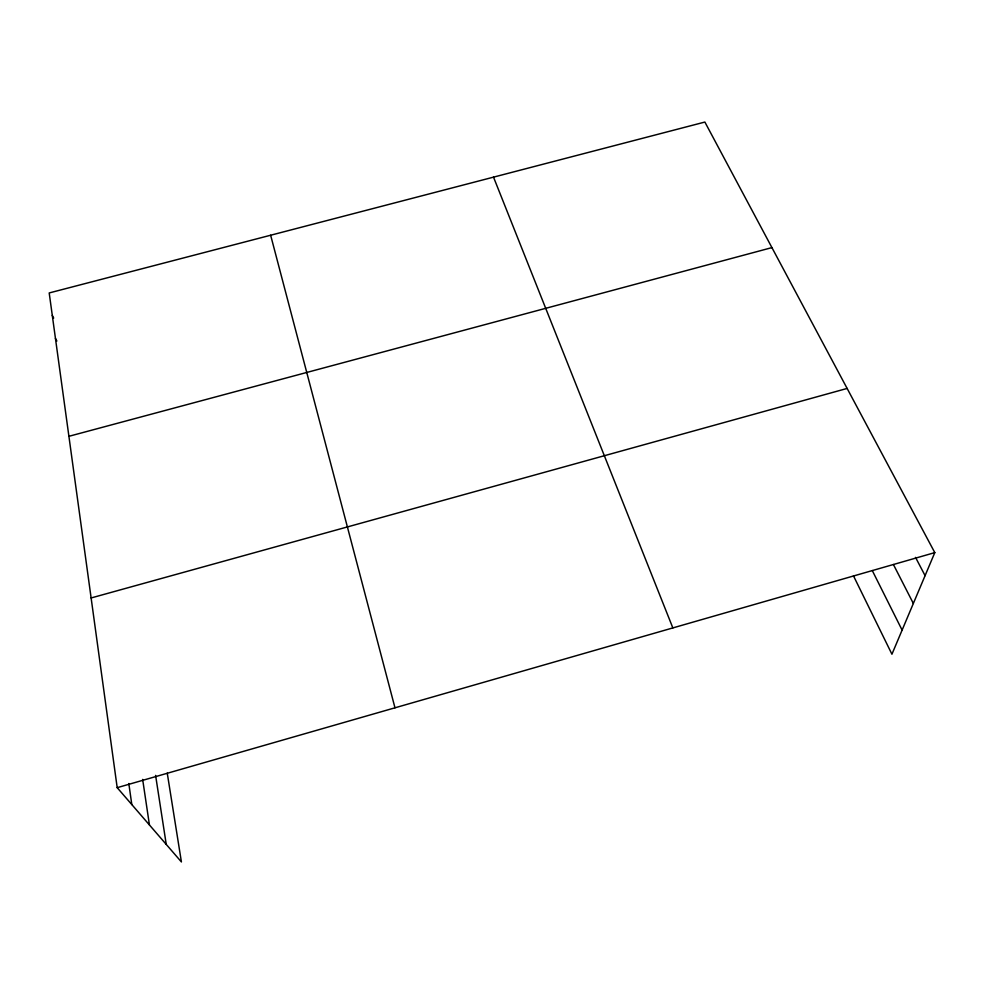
<?xml version="1.0" encoding="UTF-8"?>
<svg xmlns="http://www.w3.org/2000/svg" width="984" height="984" viewBox="0 0 984 984"><rect width="100%" height="100%" fill="white"/><g stroke="black" fill="none" stroke-linecap="round" stroke-linejoin="round"><path stroke-width="1.48" d="M167.255 773.129L181.413 861.947L117.194 787.667L49.2 292.949L704.876 122.053L934.8 552.614L891.934 654.225L853.485 575.861M117.194 787.667L934.8 552.614M91.118 597.964L847.126 388.434M68.905 436.306L771.923 247.611M55.448 338.422L56.863 341.042M52.287 315.421L53.689 318.066M915.526 557.375L925.083 575.64M893.411 564.509L913.349 603.475M872.291 570.572L902.107 630.117M493.525 177.145L672.847 627.927M270.649 235.237L394.978 707.804M155.595 775.392L166.247 844.407M142.655 779.414L149.433 824.949M128.806 783.51L131.807 804.568"/></g></svg>
